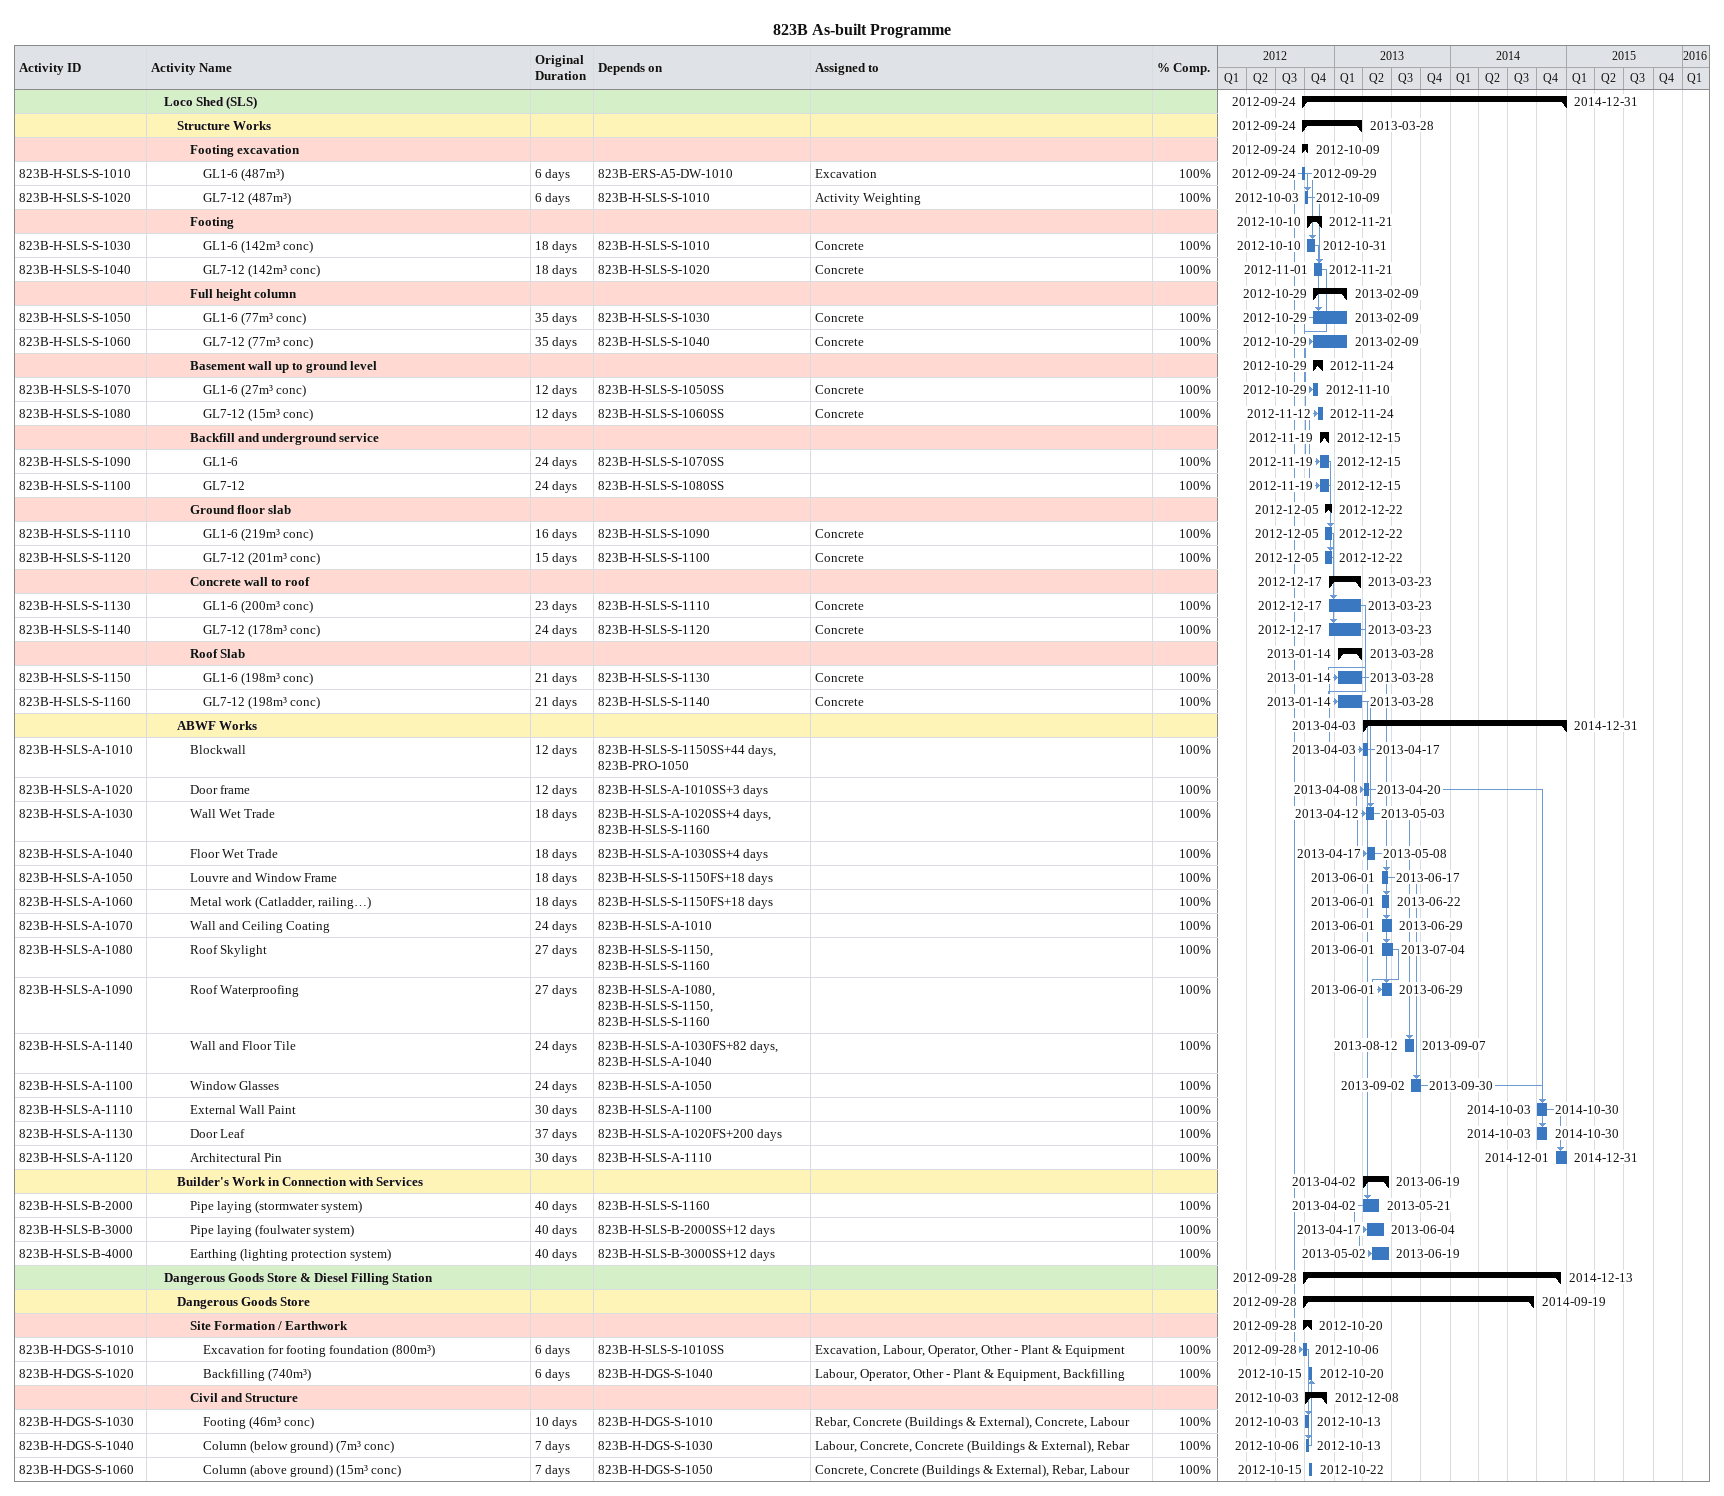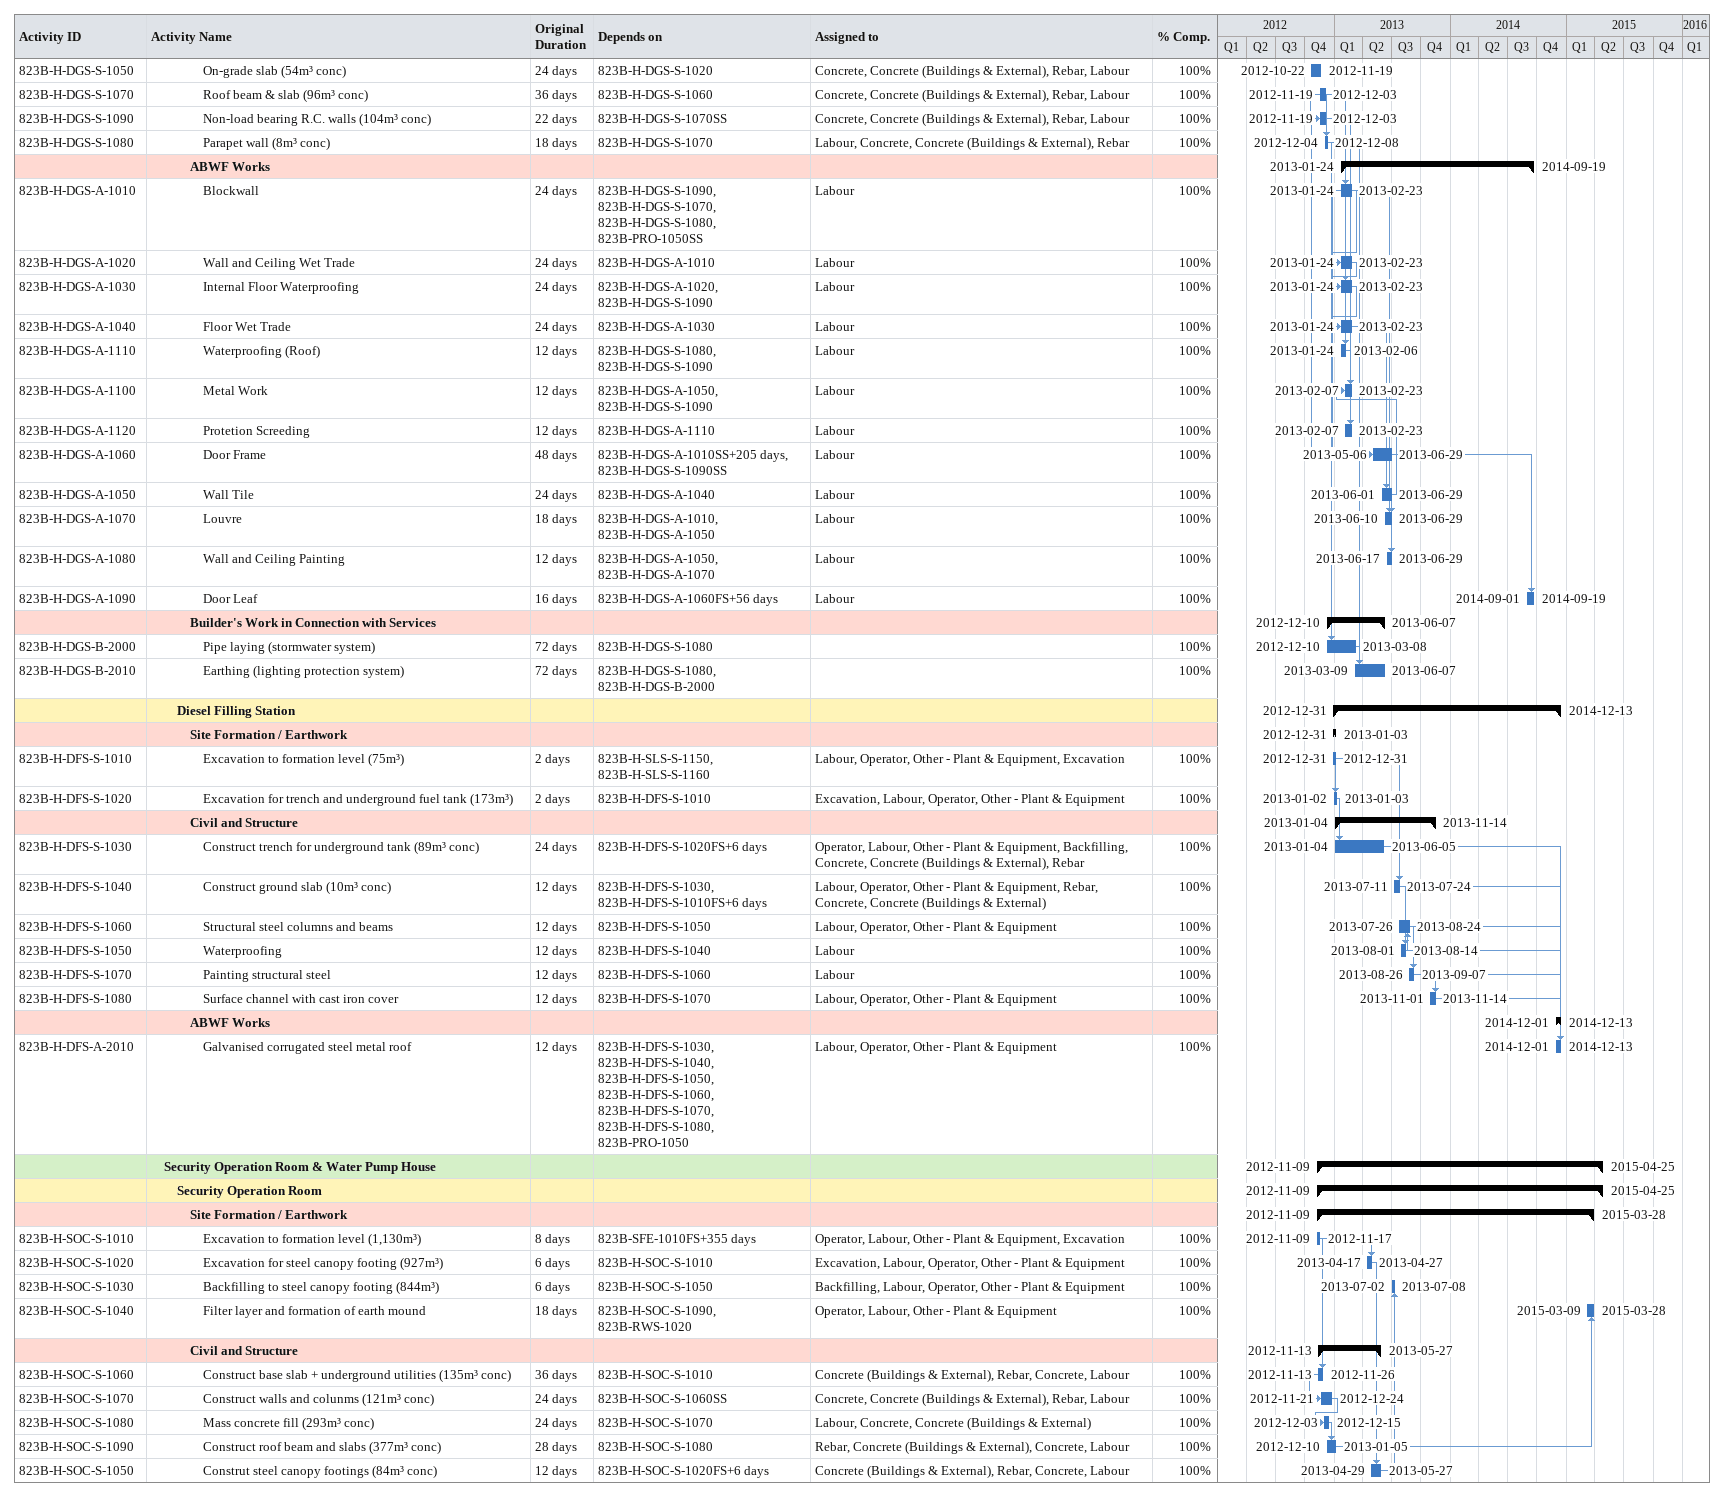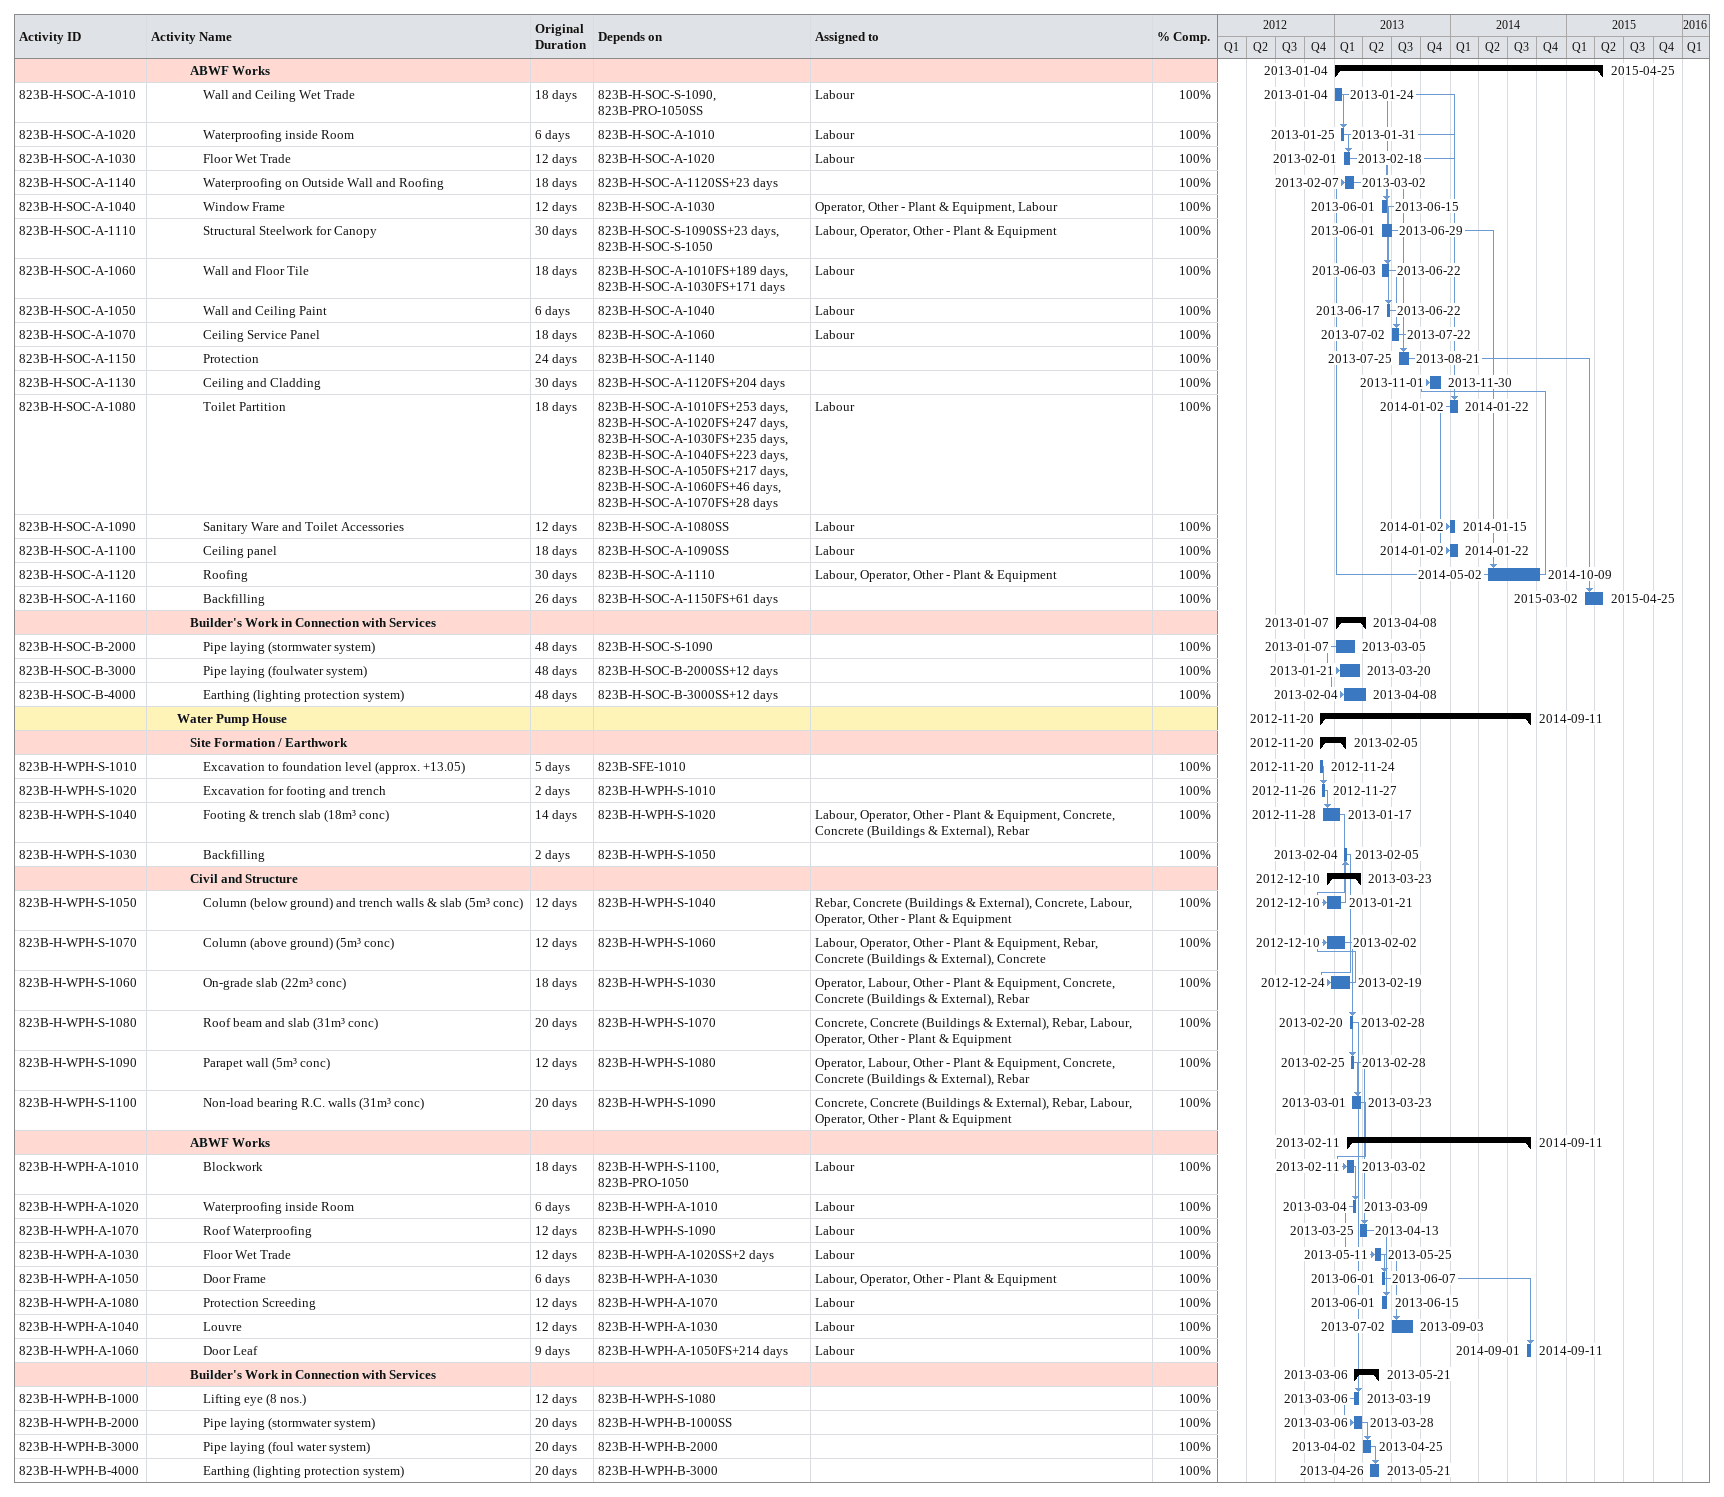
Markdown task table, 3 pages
823B As-built Programme

| ID | Level | Task | Original duration | Start | Finish | Predecessors | Resources | % complete |
|---|---|---|---|---|---|---|---|---|
|  | 2 | **Loco Shed (SLS)** |  | 2012-09-24 | 2014-12-31 |  |  |  |
|  | 3 | **Structure Works** |  | 2012-09-24 | 2013-03-28 |  |  |  |
|  | 4 | **Footing excavation** |  | 2012-09-24 | 2012-10-09 |  |  |  |
| 823B-H-SLS-S-1010 | 5 | GL1-6 (487m³) | 6d | 2012-09-24 | 2012-09-29 | 823B-ERS-A5-DW-1010 | Excavation | 100 |
| 823B-H-SLS-S-1020 | 5 | GL7-12 (487m³) | 6d | 2012-10-03 | 2012-10-09 | 823B-H-SLS-S-1010 | Activity Weighting | 100 |
|  | 4 | **Footing** |  | 2012-10-10 | 2012-11-21 |  |  |  |
| 823B-H-SLS-S-1030 | 5 | GL1-6 (142m³ conc) | 18d | 2012-10-10 | 2012-10-31 | 823B-H-SLS-S-1010 | Concrete | 100 |
| 823B-H-SLS-S-1040 | 5 | GL7-12 (142m³ conc) | 18d | 2012-11-01 | 2012-11-21 | 823B-H-SLS-S-1020 | Concrete | 100 |
|  | 4 | **Full height column** |  | 2012-10-29 | 2013-02-09 |  |  |  |
| 823B-H-SLS-S-1050 | 5 | GL1-6 (77m³ conc) | 35d | 2012-10-29 | 2013-02-09 | 823B-H-SLS-S-1030 | Concrete | 100 |
| 823B-H-SLS-S-1060 | 5 | GL7-12 (77m³ conc) | 35d | 2012-10-29 | 2013-02-09 | 823B-H-SLS-S-1040 | Concrete | 100 |
|  | 4 | **Basement wall up to ground level** |  | 2012-10-29 | 2012-11-24 |  |  |  |
| 823B-H-SLS-S-1070 | 5 | GL1-6 (27m³ conc) | 12d | 2012-10-29 | 2012-11-10 | 823B-H-SLS-S-1050SS | Concrete | 100 |
| 823B-H-SLS-S-1080 | 5 | GL7-12 (15m³ conc) | 12d | 2012-11-12 | 2012-11-24 | 823B-H-SLS-S-1060SS | Concrete | 100 |
|  | 4 | **Backfill and underground service** |  | 2012-11-19 | 2012-12-15 |  |  |  |
| 823B-H-SLS-S-1090 | 5 | GL1-6 | 24d | 2012-11-19 | 2012-12-15 | 823B-H-SLS-S-1070SS |  | 100 |
| 823B-H-SLS-S-1100 | 5 | GL7-12 | 24d | 2012-11-19 | 2012-12-15 | 823B-H-SLS-S-1080SS |  | 100 |
|  | 4 | **Ground floor slab** |  | 2012-12-05 | 2012-12-22 |  |  |  |
| 823B-H-SLS-S-1110 | 5 | GL1-6 (219m³ conc) | 16d | 2012-12-05 | 2012-12-22 | 823B-H-SLS-S-1090 | Concrete | 100 |
| 823B-H-SLS-S-1120 | 5 | GL7-12 (201m³ conc) | 15d | 2012-12-05 | 2012-12-22 | 823B-H-SLS-S-1100 | Concrete | 100 |
|  | 4 | **Concrete wall to roof** |  | 2012-12-17 | 2013-03-23 |  |  |  |
| 823B-H-SLS-S-1130 | 5 | GL1-6 (200m³ conc) | 23d | 2012-12-17 | 2013-03-23 | 823B-H-SLS-S-1110 | Concrete | 100 |
| 823B-H-SLS-S-1140 | 5 | GL7-12 (178m³ conc) | 24d | 2012-12-17 | 2013-03-23 | 823B-H-SLS-S-1120 | Concrete | 100 |
|  | 4 | **Roof Slab** |  | 2013-01-14 | 2013-03-28 |  |  |  |
| 823B-H-SLS-S-1150 | 5 | GL1-6 (198m³ conc) | 21d | 2013-01-14 | 2013-03-28 | 823B-H-SLS-S-1130 | Concrete | 100 |
| 823B-H-SLS-S-1160 | 5 | GL7-12 (198m³ conc) | 21d | 2013-01-14 | 2013-03-28 | 823B-H-SLS-S-1140 | Concrete | 100 |
|  | 3 | **ABWF Works** |  | 2013-04-03 | 2014-12-31 |  |  |  |
| 823B-H-SLS-A-1010 | 4 | Blockwall | 12d | 2013-04-03 | 2013-04-17 | 823B-H-SLS-S-1150SS+44d, 823B-PRO-1050 |  | 100 |
| 823B-H-SLS-A-1020 | 4 | Door frame | 12d | 2013-04-08 | 2013-04-20 | 823B-H-SLS-A-1010SS+3d |  | 100 |
| 823B-H-SLS-A-1030 | 4 | Wall Wet Trade | 18d | 2013-04-12 | 2013-05-03 | 823B-H-SLS-A-1020SS+4d, 823B-H-SLS-S-1160 |  | 100 |
| 823B-H-SLS-A-1040 | 4 | Floor Wet Trade | 18d | 2013-04-17 | 2013-05-08 | 823B-H-SLS-A-1030SS+4d |  | 100 |
| 823B-H-SLS-A-1050 | 4 | Louvre and Window Frame | 18d | 2013-06-01 | 2013-06-17 | 823B-H-SLS-S-1150FS+18d |  | 100 |
| 823B-H-SLS-A-1060 | 4 | Metal work (Catladder, railing…) | 18d | 2013-06-01 | 2013-06-22 | 823B-H-SLS-S-1150FS+18d |  | 100 |
| 823B-H-SLS-A-1070 | 4 | Wall and Ceiling Coating | 24d | 2013-06-01 | 2013-06-29 | 823B-H-SLS-A-1010 |  | 100 |
| 823B-H-SLS-A-1080 | 4 | Roof Skylight | 27d | 2013-06-01 | 2013-07-04 | 823B-H-SLS-S-1150, 823B-H-SLS-S-1160 |  | 100 |
| 823B-H-SLS-A-1090 | 4 | Roof Waterproofing | 27d | 2013-06-01 | 2013-06-29 | 823B-H-SLS-A-1080, 823B-H-SLS-S-1150, 823B-H-SLS-S-1160 |  | 100 |
| 823B-H-SLS-A-1140 | 4 | Wall and Floor Tile | 24d | 2013-08-12 | 2013-09-07 | 823B-H-SLS-A-1030FS+82d, 823B-H-SLS-A-1040 |  | 100 |
| 823B-H-SLS-A-1100 | 4 | Window Glasses | 24d | 2013-09-02 | 2013-09-30 | 823B-H-SLS-A-1050 |  | 100 |
| 823B-H-SLS-A-1110 | 4 | External Wall Paint | 30d | 2014-10-03 | 2014-10-30 | 823B-H-SLS-A-1100 |  | 100 |
| 823B-H-SLS-A-1130 | 4 | Door Leaf | 37d | 2014-10-03 | 2014-10-30 | 823B-H-SLS-A-1020FS+200d |  | 100 |
| 823B-H-SLS-A-1120 | 4 | Architectural Pin | 30d | 2014-12-01 | 2014-12-31 | 823B-H-SLS-A-1110 |  | 100 |
|  | 3 | **Builder's Work in Connection with Services** |  | 2013-04-02 | 2013-06-19 |  |  |  |
| 823B-H-SLS-B-2000 | 4 | Pipe laying (stormwater system) | 40d | 2013-04-02 | 2013-05-21 | 823B-H-SLS-S-1160 |  | 100 |
| 823B-H-SLS-B-3000 | 4 | Pipe laying (foulwater system) | 40d | 2013-04-17 | 2013-06-04 | 823B-H-SLS-B-2000SS+12d |  | 100 |
| 823B-H-SLS-B-4000 | 4 | Earthing (lighting protection system) | 40d | 2013-05-02 | 2013-06-19 | 823B-H-SLS-B-3000SS+12d |  | 100 |
|  | 2 | **Dangerous Goods Store & Diesel Filling Station** |  | 2012-09-28 | 2014-12-13 |  |  |  |
|  | 3 | **Dangerous Goods Store** |  | 2012-09-28 | 2014-09-19 |  |  |  |
|  | 4 | **Site Formation / Earthwork** |  | 2012-09-28 | 2012-10-20 |  |  |  |
| 823B-H-DGS-S-1010 | 5 | Excavation for footing foundation (800m³) | 6d | 2012-09-28 | 2012-10-06 | 823B-H-SLS-S-1010SS | Excavation, Labour, Operator, Other - Plant & Equipment | 100 |
| 823B-H-DGS-S-1020 | 5 | Backfilling (740m³) | 6d | 2012-10-15 | 2012-10-20 | 823B-H-DGS-S-1040 | Labour, Operator, Other - Plant & Equipment, Backfilling | 100 |
|  | 4 | **Civil and Structure** |  | 2012-10-03 | 2012-12-08 |  |  |  |
| 823B-H-DGS-S-1030 | 5 | Footing (46m³ conc) | 10d | 2012-10-03 | 2012-10-13 | 823B-H-DGS-S-1010 | Rebar, Concrete (Buildings & External), Concrete, Labour | 100 |
| 823B-H-DGS-S-1040 | 5 | Column (below ground) (7m³ conc) | 7d | 2012-10-06 | 2012-10-13 | 823B-H-DGS-S-1030 | Labour, Concrete, Concrete (Buildings & External), Rebar | 100 |
| 823B-H-DGS-S-1060 | 5 | Column (above ground) (15m³ conc) | 7d | 2012-10-15 | 2012-10-22 | 823B-H-DGS-S-1050 | Concrete, Concrete (Buildings & External), Rebar, Labour | 100 |
| 823B-H-DGS-S-1050 | 5 | On-grade slab (54m³ conc) | 24d | 2012-10-22 | 2012-11-19 | 823B-H-DGS-S-1020 | Concrete, Concrete (Buildings & External), Rebar, Labour | 100 |
| 823B-H-DGS-S-1070 | 5 | Roof beam & slab (96m³ conc) | 36d | 2012-11-19 | 2012-12-03 | 823B-H-DGS-S-1060 | Concrete, Concrete (Buildings & External), Rebar, Labour | 100 |
| 823B-H-DGS-S-1090 | 5 | Non-load bearing R.C. walls (104m³ conc) | 22d | 2012-11-19 | 2012-12-03 | 823B-H-DGS-S-1070SS | Concrete, Concrete (Buildings & External), Rebar, Labour | 100 |
| 823B-H-DGS-S-1080 | 5 | Parapet wall (8m³ conc) | 18d | 2012-12-04 | 2012-12-08 | 823B-H-DGS-S-1070 | Labour, Concrete, Concrete (Buildings & External), Rebar | 100 |
|  | 4 | **ABWF Works** |  | 2013-01-24 | 2014-09-19 |  |  |  |
| 823B-H-DGS-A-1010 | 5 | Blockwall | 24d | 2013-01-24 | 2013-02-23 | 823B-H-DGS-S-1090, 823B-H-DGS-S-1070, 823B-H-DGS-S-1080, 823B-PRO-1050SS | Labour | 100 |
| 823B-H-DGS-A-1020 | 5 | Wall and Ceiling Wet Trade | 24d | 2013-01-24 | 2013-02-23 | 823B-H-DGS-A-1010 | Labour | 100 |
| 823B-H-DGS-A-1030 | 5 | Internal Floor Waterproofing | 24d | 2013-01-24 | 2013-02-23 | 823B-H-DGS-A-1020, 823B-H-DGS-S-1090 | Labour | 100 |
| 823B-H-DGS-A-1040 | 5 | Floor Wet Trade | 24d | 2013-01-24 | 2013-02-23 | 823B-H-DGS-A-1030 | Labour | 100 |
| 823B-H-DGS-A-1110 | 5 | Waterproofing (Roof) | 12d | 2013-01-24 | 2013-02-06 | 823B-H-DGS-S-1080, 823B-H-DGS-S-1090 | Labour | 100 |
| 823B-H-DGS-A-1100 | 5 | Metal Work | 12d | 2013-02-07 | 2013-02-23 | 823B-H-DGS-A-1050, 823B-H-DGS-S-1090 | Labour | 100 |
| 823B-H-DGS-A-1120 | 5 | Protetion Screeding | 12d | 2013-02-07 | 2013-02-23 | 823B-H-DGS-A-1110 | Labour | 100 |
| 823B-H-DGS-A-1060 | 5 | Door Frame | 48d | 2013-05-06 | 2013-06-29 | 823B-H-DGS-A-1010SS+205d, 823B-H-DGS-S-1090SS | Labour | 100 |
| 823B-H-DGS-A-1050 | 5 | Wall Tile | 24d | 2013-06-01 | 2013-06-29 | 823B-H-DGS-A-1040 | Labour | 100 |
| 823B-H-DGS-A-1070 | 5 | Louvre | 18d | 2013-06-10 | 2013-06-29 | 823B-H-DGS-A-1010, 823B-H-DGS-A-1050 | Labour | 100 |
| 823B-H-DGS-A-1080 | 5 | Wall and Ceiling Painting | 12d | 2013-06-17 | 2013-06-29 | 823B-H-DGS-A-1050, 823B-H-DGS-A-1070 | Labour | 100 |
| 823B-H-DGS-A-1090 | 5 | Door Leaf | 16d | 2014-09-01 | 2014-09-19 | 823B-H-DGS-A-1060FS+56d | Labour | 100 |
|  | 4 | **Builder's Work in Connection with Services** |  | 2012-12-10 | 2013-06-07 |  |  |  |
| 823B-H-DGS-B-2000 | 5 | Pipe laying (stormwater system) | 72d | 2012-12-10 | 2013-03-08 | 823B-H-DGS-S-1080 |  | 100 |
| 823B-H-DGS-B-2010 | 5 | Earthing (lighting protection system) | 72d | 2013-03-09 | 2013-06-07 | 823B-H-DGS-S-1080, 823B-H-DGS-B-2000 |  | 100 |
|  | 3 | **Diesel Filling Station** |  | 2012-12-31 | 2014-12-13 |  |  |  |
|  | 4 | **Site Formation / Earthwork** |  | 2012-12-31 | 2013-01-03 |  |  |  |
| 823B-H-DFS-S-1010 | 5 | Excavation to formation level (75m³) | 2d | 2012-12-31 | 2012-12-31 | 823B-H-SLS-S-1150, 823B-H-SLS-S-1160 | Labour, Operator, Other - Plant & Equipment, Excavation | 100 |
| 823B-H-DFS-S-1020 | 5 | Excavation for trench and underground fuel tank (173m³) | 2d | 2013-01-02 | 2013-01-03 | 823B-H-DFS-S-1010 | Excavation, Labour, Operator, Other - Plant & Equipment | 100 |
|  | 4 | **Civil and Structure** |  | 2013-01-04 | 2013-11-14 |  |  |  |
| 823B-H-DFS-S-1030 | 5 | Construct trench for underground tank (89m³ conc) | 24d | 2013-01-04 | 2013-06-05 | 823B-H-DFS-S-1020FS+6d | Operator, Labour, Other - Plant & Equipment, Backfilling, Concrete, Concrete (Buildings & External), Rebar | 100 |
| 823B-H-DFS-S-1040 | 5 | Construct ground slab (10m³ conc) | 12d | 2013-07-11 | 2013-07-24 | 823B-H-DFS-S-1030, 823B-H-DFS-S-1010FS+6d | Labour, Operator, Other - Plant & Equipment, Rebar, Concrete, Concrete (Buildings & External) | 100 |
| 823B-H-DFS-S-1060 | 5 | Structural steel columns and beams | 12d | 2013-07-26 | 2013-08-24 | 823B-H-DFS-S-1050 | Labour, Operator, Other - Plant & Equipment | 100 |
| 823B-H-DFS-S-1050 | 5 | Waterproofing | 12d | 2013-08-01 | 2013-08-14 | 823B-H-DFS-S-1040 | Labour | 100 |
| 823B-H-DFS-S-1070 | 5 | Painting structural steel | 12d | 2013-08-26 | 2013-09-07 | 823B-H-DFS-S-1060 | Labour | 100 |
| 823B-H-DFS-S-1080 | 5 | Surface channel with cast iron cover | 12d | 2013-11-01 | 2013-11-14 | 823B-H-DFS-S-1070 | Labour, Operator, Other - Plant & Equipment | 100 |
|  | 4 | **ABWF Works** |  | 2014-12-01 | 2014-12-13 |  |  |  |
| 823B-H-DFS-A-2010 | 5 | Galvanised corrugated steel metal roof | 12d | 2014-12-01 | 2014-12-13 | 823B-H-DFS-S-1030, 823B-H-DFS-S-1040, 823B-H-DFS-S-1050, 823B-H-DFS-S-1060, 823B-H-DFS-S-1070, 823B-H-DFS-S-1080, 823B-PRO-1050 | Labour, Operator, Other - Plant & Equipment | 100 |
|  | 2 | **Security Operation Room & Water Pump House** |  | 2012-11-09 | 2015-04-25 |  |  |  |
|  | 3 | **Security Operation Room** |  | 2012-11-09 | 2015-04-25 |  |  |  |
|  | 4 | **Site Formation / Earthwork** |  | 2012-11-09 | 2015-03-28 |  |  |  |
| 823B-H-SOC-S-1010 | 5 | Excavation to formation level (1,130m³) | 8d | 2012-11-09 | 2012-11-17 | 823B-SFE-1010FS+355d | Operator, Labour, Other - Plant & Equipment, Excavation | 100 |
| 823B-H-SOC-S-1020 | 5 | Excavation for steel canopy footing (927m³) | 6d | 2013-04-17 | 2013-04-27 | 823B-H-SOC-S-1010 | Excavation, Labour, Operator, Other - Plant & Equipment | 100 |
| 823B-H-SOC-S-1030 | 5 | Backfilling to steel canopy footing (844m³) | 6d | 2013-07-02 | 2013-07-08 | 823B-H-SOC-S-1050 | Backfilling, Labour, Operator, Other - Plant & Equipment | 100 |
| 823B-H-SOC-S-1040 | 5 | Filter layer and formation of earth mound | 18d | 2015-03-09 | 2015-03-28 | 823B-H-SOC-S-1090, 823B-RWS-1020 | Operator, Labour, Other - Plant & Equipment | 100 |
|  | 4 | **Civil and Structure** |  | 2012-11-13 | 2013-05-27 |  |  |  |
| 823B-H-SOC-S-1060 | 5 | Construct base slab + underground utilities (135m³ conc) | 36d | 2012-11-13 | 2012-11-26 | 823B-H-SOC-S-1010 | Concrete (Buildings & External), Rebar, Concrete, Labour | 100 |
| 823B-H-SOC-S-1070 | 5 | Construct walls and colunms (121m³ conc) | 24d | 2012-11-21 | 2012-12-24 | 823B-H-SOC-S-1060SS | Concrete, Concrete (Buildings & External), Rebar, Labour | 100 |
| 823B-H-SOC-S-1080 | 5 | Mass concrete fill (293m³ conc) | 24d | 2012-12-03 | 2012-12-15 | 823B-H-SOC-S-1070 | Labour, Concrete, Concrete (Buildings & External) | 100 |
| 823B-H-SOC-S-1090 | 5 | Construct roof beam and slabs (377m³ conc) | 28d | 2012-12-10 | 2013-01-05 | 823B-H-SOC-S-1080 | Rebar, Concrete (Buildings & External), Concrete, Labour | 100 |
| 823B-H-SOC-S-1050 | 5 | Construt steel canopy footings (84m³ conc) | 12d | 2013-04-29 | 2013-05-27 | 823B-H-SOC-S-1020FS+6d | Concrete (Buildings & External), Rebar, Concrete, Labour | 100 |
|  | 4 | **ABWF Works** |  | 2013-01-04 | 2015-04-25 |  |  |  |
| 823B-H-SOC-A-1010 | 5 | Wall and Ceiling Wet Trade | 18d | 2013-01-04 | 2013-01-24 | 823B-H-SOC-S-1090, 823B-PRO-1050SS | Labour | 100 |
| 823B-H-SOC-A-1020 | 5 | Waterproofing inside Room | 6d | 2013-01-25 | 2013-01-31 | 823B-H-SOC-A-1010 | Labour | 100 |
| 823B-H-SOC-A-1030 | 5 | Floor Wet Trade | 12d | 2013-02-01 | 2013-02-18 | 823B-H-SOC-A-1020 | Labour | 100 |
| 823B-H-SOC-A-1140 | 5 | Waterproofing on Outside Wall and Roofing | 18d | 2013-02-07 | 2013-03-02 | 823B-H-SOC-A-1120SS+23d |  | 100 |
| 823B-H-SOC-A-1040 | 5 | Window Frame | 12d | 2013-06-01 | 2013-06-15 | 823B-H-SOC-A-1030 | Operator, Other - Plant & Equipment, Labour | 100 |
| 823B-H-SOC-A-1110 | 5 | Structural Steelwork for Canopy | 30d | 2013-06-01 | 2013-06-29 | 823B-H-SOC-S-1090SS+23d, 823B-H-SOC-S-1050 | Labour, Operator, Other - Plant & Equipment | 100 |
| 823B-H-SOC-A-1060 | 5 | Wall and Floor Tile | 18d | 2013-06-03 | 2013-06-22 | 823B-H-SOC-A-1010FS+189d, 823B-H-SOC-A-1030FS+171d | Labour | 100 |
| 823B-H-SOC-A-1050 | 5 | Wall and Ceiling Paint | 6d | 2013-06-17 | 2013-06-22 | 823B-H-SOC-A-1040 | Labour | 100 |
| 823B-H-SOC-A-1070 | 5 | Ceiling Service Panel | 18d | 2013-07-02 | 2013-07-22 | 823B-H-SOC-A-1060 | Labour | 100 |
| 823B-H-SOC-A-1150 | 5 | Protection | 24d | 2013-07-25 | 2013-08-21 | 823B-H-SOC-A-1140 |  | 100 |
| 823B-H-SOC-A-1130 | 5 | Ceiling and Cladding | 30d | 2013-11-01 | 2013-11-30 | 823B-H-SOC-A-1120FS+204d |  | 100 |
| 823B-H-SOC-A-1080 | 5 | Toilet Partition | 18d | 2014-01-02 | 2014-01-22 | 823B-H-SOC-A-1010FS+253d, 823B-H-SOC-A-1020FS+247d, 823B-H-SOC-A-1030FS+235d, 823B-H-SOC-A-1040FS+223d, 823B-H-SOC-A-1050FS+217d, 823B-H-SOC-A-1060FS+46d, 823B-H-SOC-A-1070FS+28d | Labour | 100 |
| 823B-H-SOC-A-1090 | 5 | Sanitary Ware and Toilet Accessories | 12d | 2014-01-02 | 2014-01-15 | 823B-H-SOC-A-1080SS | Labour | 100 |
| 823B-H-SOC-A-1100 | 5 | Ceiling panel | 18d | 2014-01-02 | 2014-01-22 | 823B-H-SOC-A-1090SS | Labour | 100 |
| 823B-H-SOC-A-1120 | 5 | Roofing | 30d | 2014-05-02 | 2014-10-09 | 823B-H-SOC-A-1110 | Labour, Operator, Other - Plant & Equipment | 100 |
| 823B-H-SOC-A-1160 | 5 | Backfilling | 26d | 2015-03-02 | 2015-04-25 | 823B-H-SOC-A-1150FS+61d |  | 100 |
|  | 4 | **Builder's Work in Connection with Services** |  | 2013-01-07 | 2013-04-08 |  |  |  |
| 823B-H-SOC-B-2000 | 5 | Pipe laying (stormwater system) | 48d | 2013-01-07 | 2013-03-05 | 823B-H-SOC-S-1090 |  | 100 |
| 823B-H-SOC-B-3000 | 5 | Pipe laying (foulwater system) | 48d | 2013-01-21 | 2013-03-20 | 823B-H-SOC-B-2000SS+12d |  | 100 |
| 823B-H-SOC-B-4000 | 5 | Earthing (lighting protection system) | 48d | 2013-02-04 | 2013-04-08 | 823B-H-SOC-B-3000SS+12d |  | 100 |
|  | 3 | **Water Pump House** |  | 2012-11-20 | 2014-09-11 |  |  |  |
|  | 4 | **Site Formation / Earthwork** |  | 2012-11-20 | 2013-02-05 |  |  |  |
| 823B-H-WPH-S-1010 | 5 | Excavation to foundation level (approx. +13.05) | 5d | 2012-11-20 | 2012-11-24 | 823B-SFE-1010 |  | 100 |
| 823B-H-WPH-S-1020 | 5 | Excavation for footing and trench | 2d | 2012-11-26 | 2012-11-27 | 823B-H-WPH-S-1010 |  | 100 |
| 823B-H-WPH-S-1040 | 5 | Footing & trench slab (18m³ conc) | 14d | 2012-11-28 | 2013-01-17 | 823B-H-WPH-S-1020 | Labour, Operator, Other - Plant & Equipment, Concrete, Concrete (Buildings & External), Rebar | 100 |
| 823B-H-WPH-S-1030 | 5 | Backfilling | 2d | 2013-02-04 | 2013-02-05 | 823B-H-WPH-S-1050 |  | 100 |
|  | 4 | **Civil and Structure** |  | 2012-12-10 | 2013-03-23 |  |  |  |
| 823B-H-WPH-S-1050 | 5 | Column (below ground) and trench walls & slab (5m³ conc) | 12d | 2012-12-10 | 2013-01-21 | 823B-H-WPH-S-1040 | Rebar, Concrete (Buildings & External), Concrete, Labour, Operator, Other - Plant & Equipment | 100 |
| 823B-H-WPH-S-1070 | 5 | Column (above ground) (5m³ conc) | 12d | 2012-12-10 | 2013-02-02 | 823B-H-WPH-S-1060 | Labour, Operator, Other - Plant & Equipment, Rebar, Concrete (Buildings & External), Concrete | 100 |
| 823B-H-WPH-S-1060 | 5 | On-grade slab (22m³ conc) | 18d | 2012-12-24 | 2013-02-19 | 823B-H-WPH-S-1030 | Operator, Labour, Other - Plant & Equipment, Concrete, Concrete (Buildings & External), Rebar | 100 |
| 823B-H-WPH-S-1080 | 5 | Roof beam and slab (31m³ conc) | 20d | 2013-02-20 | 2013-02-28 | 823B-H-WPH-S-1070 | Concrete, Concrete (Buildings & External), Rebar, Labour, Operator, Other - Plant & Equipment | 100 |
| 823B-H-WPH-S-1090 | 5 | Parapet wall (5m³ conc) | 12d | 2013-02-25 | 2013-02-28 | 823B-H-WPH-S-1080 | Operator, Labour, Other - Plant & Equipment, Concrete, Concrete (Buildings & External), Rebar | 100 |
| 823B-H-WPH-S-1100 | 5 | Non-load bearing R.C. walls (31m³ conc) | 20d | 2013-03-01 | 2013-03-23 | 823B-H-WPH-S-1090 | Concrete, Concrete (Buildings & External), Rebar, Labour, Operator, Other - Plant & Equipment | 100 |
|  | 4 | **ABWF Works** |  | 2013-02-11 | 2014-09-11 |  |  |  |
| 823B-H-WPH-A-1010 | 5 | Blockwork | 18d | 2013-02-11 | 2013-03-02 | 823B-H-WPH-S-1100, 823B-PRO-1050 | Labour | 100 |
| 823B-H-WPH-A-1020 | 5 | Waterproofing inside Room | 6d | 2013-03-04 | 2013-03-09 | 823B-H-WPH-A-1010 | Labour | 100 |
| 823B-H-WPH-A-1070 | 5 | Roof Waterproofing | 12d | 2013-03-25 | 2013-04-13 | 823B-H-WPH-S-1090 | Labour | 100 |
| 823B-H-WPH-A-1030 | 5 | Floor Wet Trade | 12d | 2013-05-11 | 2013-05-25 | 823B-H-WPH-A-1020SS+2d | Labour | 100 |
| 823B-H-WPH-A-1050 | 5 | Door Frame | 6d | 2013-06-01 | 2013-06-07 | 823B-H-WPH-A-1030 | Labour, Operator, Other - Plant & Equipment | 100 |
| 823B-H-WPH-A-1080 | 5 | Protection Screeding | 12d | 2013-06-01 | 2013-06-15 | 823B-H-WPH-A-1070 | Labour | 100 |
| 823B-H-WPH-A-1040 | 5 | Louvre | 12d | 2013-07-02 | 2013-09-03 | 823B-H-WPH-A-1030 | Labour | 100 |
| 823B-H-WPH-A-1060 | 5 | Door Leaf | 9d | 2014-09-01 | 2014-09-11 | 823B-H-WPH-A-1050FS+214d | Labour | 100 |
|  | 4 | **Builder's Work in Connection with Services** |  | 2013-03-06 | 2013-05-21 |  |  |  |
| 823B-H-WPH-B-1000 | 5 | Lifting eye (8 nos.) | 12d | 2013-03-06 | 2013-03-19 | 823B-H-WPH-S-1080 |  | 100 |
| 823B-H-WPH-B-2000 | 5 | Pipe laying (stormwater system) | 20d | 2013-03-06 | 2013-03-28 | 823B-H-WPH-B-1000SS |  | 100 |
| 823B-H-WPH-B-3000 | 5 | Pipe laying (foul water system) | 20d | 2013-04-02 | 2013-04-25 | 823B-H-WPH-B-2000 |  | 100 |
| 823B-H-WPH-B-4000 | 5 | Earthing (lighting protection system) | 20d | 2013-04-26 | 2013-05-21 | 823B-H-WPH-B-3000 |  | 100 |
